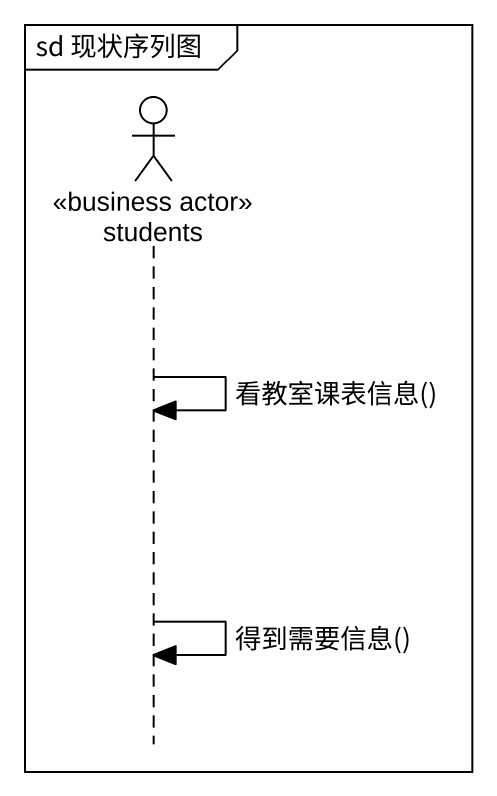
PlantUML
@startuml
mainframe sd 现状序列图
hide footbox
actor students <<business actor>>

students -> students : 看教室课表信息()
students -> students : 得到需要信息()
@enduml
